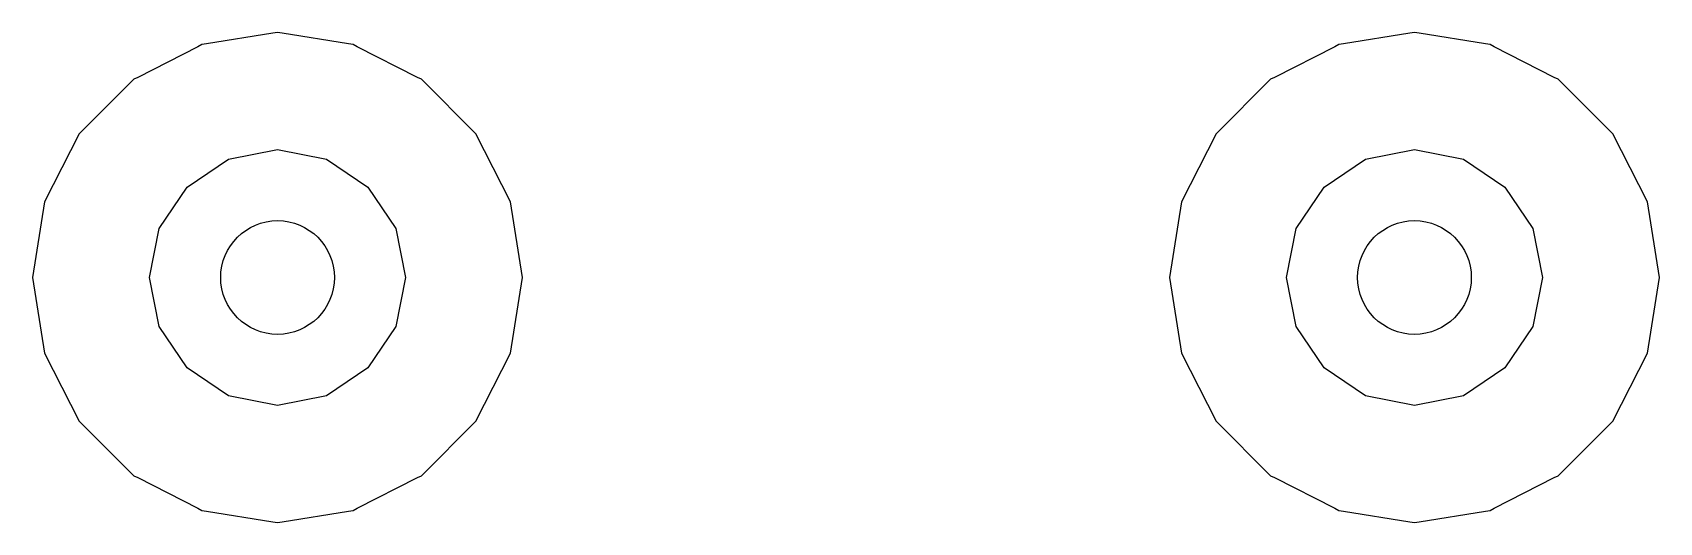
# Model space of a CAD drawing. Extents: x 97 to 313, y -170 to 213.
# Drawn here: x 226.219 to 229.081, y -117.131 to -116.269 of the extents above; entities that cross this region are included whole.
import ezdxf

# ---------------------------------------------------------------- set-up
doc = ezdxf.new("R2010")
doc.units = 0
doc.layers.add('BLACK', color=7, linetype='CONTINUOUS')

msp = doc.modelspace()

# ---------------------------------------------------------------- linework, layer by layer
at = {"layer": 'BLACK', "linetype": 'CONTINUOUS'}
for p, q in [((226.642, -116.27), (226.525, -116.289)), ((226.65, -116.269), (226.642, -116.27)), ((226.658, -116.27), (226.65, -116.269)), ((226.775, -116.289), (226.658, -116.27)), ((228.642, -116.27), (228.525, -116.289)), ((228.65, -116.269), (228.642, -116.27)), ((228.658, -116.27), (228.65, -116.269)), ((228.775, -116.289), (228.658, -116.27)), ((226.51, -116.294), (226.404, -116.348)), ((226.517, -116.29), (226.51, -116.294)), ((226.51, -116.294), (226.51, -116.294)), ((226.525, -116.289), (226.517, -116.29)), ((226.525, -116.289), (226.525, -116.289)), ((226.783, -116.29), (226.775, -116.289)), ((226.775, -116.289), (226.775, -116.289)), ((226.79, -116.294), (226.783, -116.29)), ((226.896, -116.348), (226.79, -116.294)), ((226.79, -116.294), (226.79, -116.294)), ((228.51, -116.294), (228.404, -116.348)), ((228.517, -116.29), (228.51, -116.294)), ((228.51, -116.294), (228.51, -116.294)), ((228.525, -116.289), (228.517, -116.29)), ((228.525, -116.289), (228.525, -116.289)), ((228.783, -116.29), (228.775, -116.289)), ((228.775, -116.289), (228.775, -116.289)), ((228.79, -116.294), (228.783, -116.29)), ((228.896, -116.348), (228.79, -116.294)), ((228.79, -116.294), (228.79, -116.294)), ((226.397, -116.351), (226.301, -116.447)), ((226.404, -116.348), (226.397, -116.351)), ((226.404, -116.348), (226.404, -116.348)), ((226.903, -116.351), (226.896, -116.348)), ((226.896, -116.348), (226.896, -116.348)), ((226.999, -116.447), (226.903, -116.351)), ((228.397, -116.351), (228.301, -116.447)), ((228.404, -116.348), (228.397, -116.351)), ((228.404, -116.348), (228.404, -116.348)), ((228.903, -116.351), (228.896, -116.348)), ((228.896, -116.348), (228.896, -116.348)), ((228.999, -116.447), (228.903, -116.351)), ((226.301, -116.447), (226.24, -116.567)), ((227.06, -116.567), (226.999, -116.447)), ((228.301, -116.447), (228.24, -116.567)), ((229.06, -116.567), (228.999, -116.447)), ((226.564, -116.492), (226.65, -116.475)), ((226.65, -116.475), (226.736, -116.492)), ((228.564, -116.492), (228.65, -116.475)), ((228.65, -116.475), (228.736, -116.492)), ((226.491, -116.541), (226.564, -116.492)), ((226.736, -116.492), (226.809, -116.541)), ((228.491, -116.541), (228.564, -116.492)), ((228.736, -116.492), (228.809, -116.541)), ((226.24, -116.567), (226.219, -116.7)), ((226.442, -116.614), (226.491, -116.541)), ((226.809, -116.541), (226.858, -116.614)), ((227.081, -116.7), (227.06, -116.567)), ((228.24, -116.567), (228.219, -116.7)), ((228.442, -116.614), (228.491, -116.541)), ((228.809, -116.541), (228.858, -116.614)), ((229.081, -116.7), (229.06, -116.567)), ((226.425, -116.7), (226.442, -116.614)), ((226.858, -116.614), (226.875, -116.7)), ((228.425, -116.7), (228.442, -116.614)), ((228.858, -116.614), (228.875, -116.7)), ((226.219, -116.7), (226.24, -116.833)), ((226.442, -116.786), (226.425, -116.7)), ((226.875, -116.7), (226.858, -116.786)), ((227.06, -116.833), (227.081, -116.7)), ((228.219, -116.7), (228.24, -116.833)), ((228.442, -116.786), (228.425, -116.7)), ((228.875, -116.7), (228.858, -116.786)), ((229.06, -116.833), (229.081, -116.7)), ((226.491, -116.859), (226.442, -116.786)), ((226.858, -116.786), (226.809, -116.859)), ((228.491, -116.859), (228.442, -116.786)), ((228.858, -116.786), (228.809, -116.859)), ((226.24, -116.833), (226.301, -116.953)), ((226.999, -116.953), (227.06, -116.833)), ((228.24, -116.833), (228.301, -116.953)), ((228.999, -116.953), (229.06, -116.833)), ((226.564, -116.908), (226.491, -116.859)), ((226.809, -116.859), (226.736, -116.908)), ((228.564, -116.908), (228.491, -116.859)), ((228.809, -116.859), (228.736, -116.908)), ((226.65, -116.925), (226.564, -116.908)), ((226.736, -116.908), (226.65, -116.925)), ((228.65, -116.925), (228.564, -116.908)), ((228.736, -116.908), (228.65, -116.925)), ((226.301, -116.953), (226.397, -117.049)), ((226.903, -117.049), (226.999, -116.953)), ((228.301, -116.953), (228.397, -117.049)), ((228.903, -117.049), (228.999, -116.953)), ((226.397, -117.049), (226.404, -117.052)), ((226.404, -117.052), (226.404, -117.052)), ((226.404, -117.052), (226.51, -117.106)), ((226.79, -117.106), (226.896, -117.052)), ((226.896, -117.052), (226.903, -117.049)), ((226.896, -117.052), (226.896, -117.052)), ((228.397, -117.049), (228.404, -117.052)), ((228.404, -117.052), (228.404, -117.052)), ((228.404, -117.052), (228.51, -117.106)), ((228.79, -117.106), (228.896, -117.052)), ((228.896, -117.052), (228.903, -117.049)), ((228.896, -117.052), (228.896, -117.052)), ((226.51, -117.106), (226.517, -117.11)), ((226.517, -117.11), (226.525, -117.111)), ((226.525, -117.111), (226.525, -117.111)), ((226.525, -117.111), (226.642, -117.13)), ((226.658, -117.13), (226.775, -117.111)), ((226.775, -117.111), (226.783, -117.11)), ((226.775, -117.111), (226.775, -117.111)), ((226.783, -117.11), (226.79, -117.106)), ((228.51, -117.106), (228.517, -117.11)), ((228.517, -117.11), (228.525, -117.111)), ((228.525, -117.111), (228.525, -117.111)), ((228.525, -117.111), (228.642, -117.13)), ((228.658, -117.13), (228.775, -117.111)), ((228.775, -117.111), (228.783, -117.11)), ((228.775, -117.111), (228.775, -117.111)), ((228.783, -117.11), (228.79, -117.106)), ((226.642, -117.13), (226.65, -117.131)), ((226.65, -117.131), (226.658, -117.13)), ((228.642, -117.13), (228.65, -117.131)), ((228.65, -117.131), (228.658, -117.13))]:
    msp.add_line(p, q, dxfattribs=at)
at = {"layer": 'BLACK'}
for centre in [(226.65, -116.7), (228.65, -116.7)]:
    msp.add_circle(centre, 0.1, dxfattribs=at)

doc.saveas('drawing.dxf')
